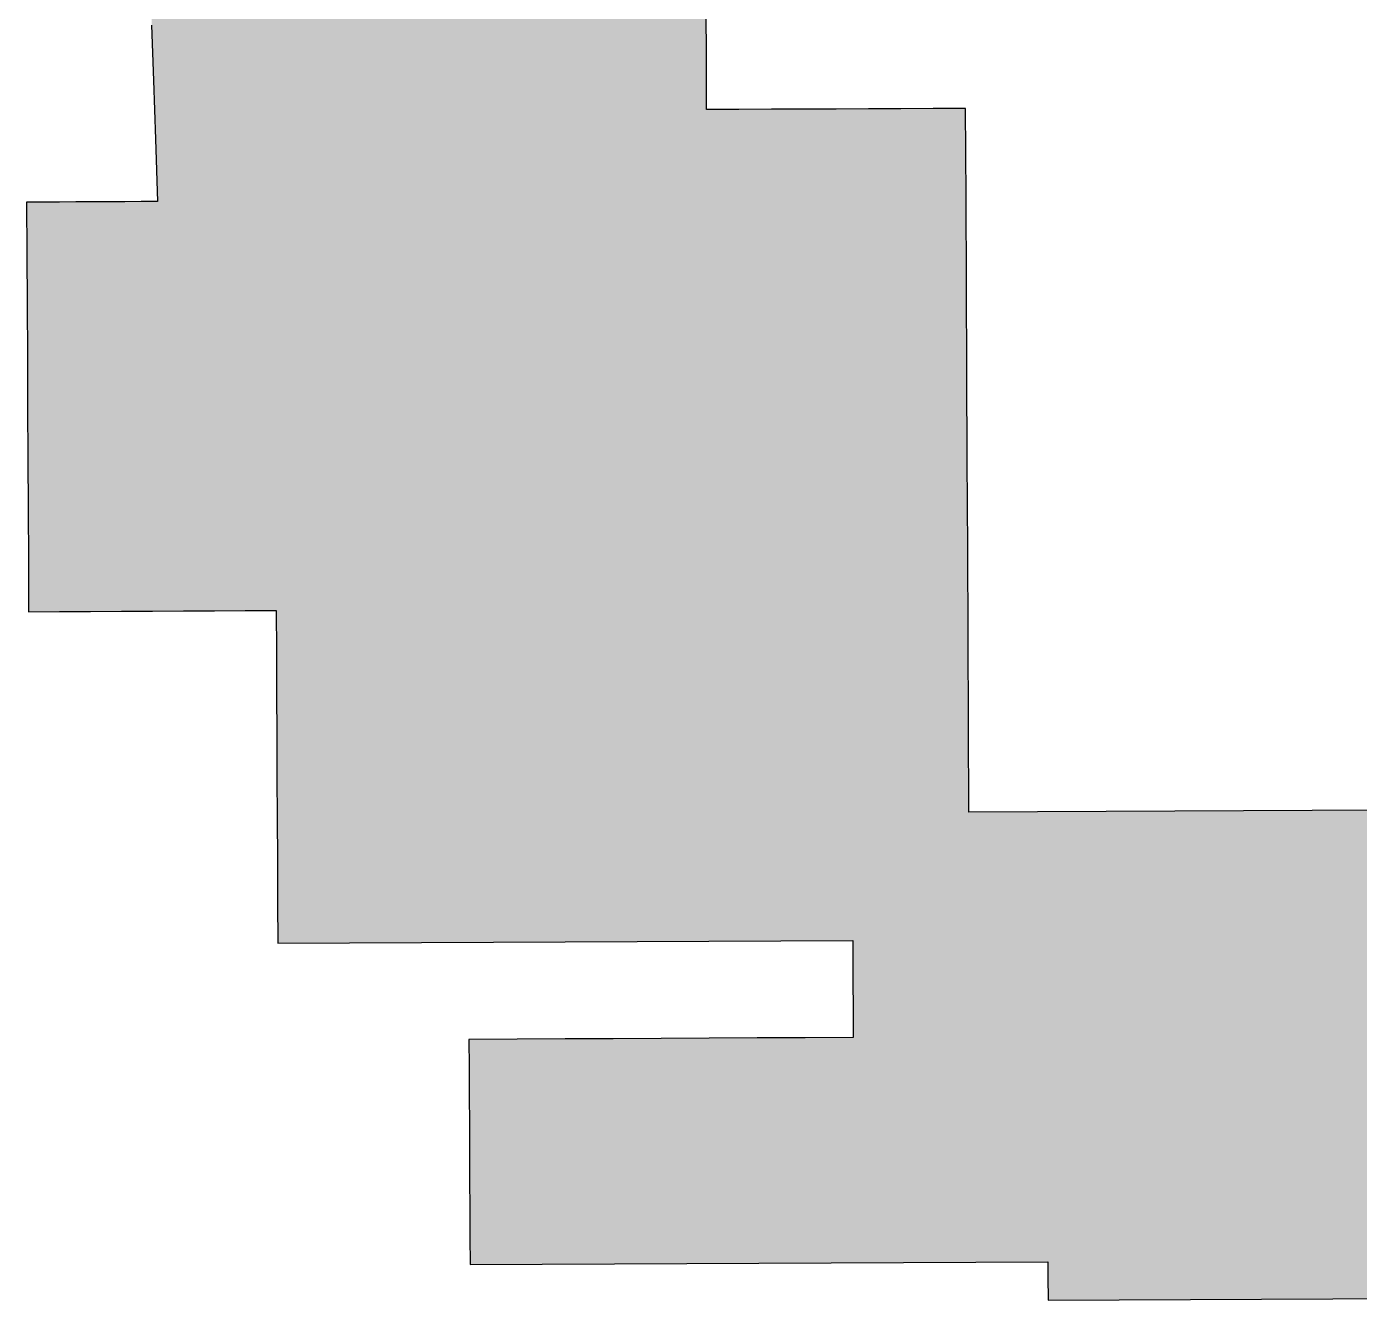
# Model space of a CAD drawing. Extents: x 4.5 to 35.8, y -15.7 to -10.4.
# Drawn here: x 19.366 to 21.767, y -15.675 to -13.381 of the extents above; entities that cross this region are included whole.
import ezdxf

# ---------------------------------------------------------------- set-up
doc = ezdxf.new("R2010")
doc.units = 0
doc.layers.add('LAYER_1', color=7, linetype='CONTINUOUS')

# ---------------------------------------------------------------- blocks, each defined once
blk = doc.blocks.new('*U6')
at = {"layer": 'LAYER_1', "color": 7}
for points in [[(20.5552, -15.0277), (20.509, -10.6997), (20.5552, -10.6784)], [(20.5709, -15.0276), (20.5552, -10.6784), (20.5709, -10.6712)], [(20.5552, -15.0277), (20.5552, -10.6784), (20.5709, -15.0276)], [(20.5905, -15.0275), (20.5709, -10.6712), (20.5905, -10.6643)], [(20.5709, -15.0276), (20.5709, -10.6712), (20.5905, -15.0275)], [(20.509, -15.0279), (20.4658, -10.7195), (20.509, -10.6997)], [(20.509, -15.0279), (20.509, -10.6997), (20.5552, -15.0277)], [(20.4658, -15.0281), (20.4251, -10.7382), (20.4658, -10.7195)], [(20.4658, -15.0281), (20.4658, -10.7195), (20.509, -15.0279)], [(20.3914, -15.0284), (20.3363, -10.7862), (20.3914, -10.7537)], [(20.4225, -15.0283), (20.3914, -10.7537), (20.4225, -10.7394)], [(20.3914, -15.0284), (20.3914, -10.7537), (20.4225, -15.0283)], [(20.4251, -15.0283), (20.4225, -10.7394), (20.4251, -10.7382)], [(20.4225, -15.0283), (20.4225, -10.7394), (20.4251, -15.0283)], [(20.4251, -15.0283), (20.4251, -10.7382), (20.4658, -15.0281)], [(20.3361, -15.0287), (20.295, -10.8105), (20.3361, -10.7863)], [(20.3363, -15.0287), (20.3361, -10.7863), (20.3363, -10.7862)], [(20.3361, -15.0287), (20.3361, -10.7863), (20.3363, -15.0287)], [(20.3363, -15.0287), (20.3363, -10.7862), (20.3914, -15.0284)], [(20.295, -15.0289), (20.2495, -10.8373), (20.295, -10.8105)], [(20.295, -15.0289), (20.295, -10.8105), (20.3361, -15.0287)], [(20.2303, -15.0292), (20.2069, -10.8676), (20.2303, -10.8487)], [(20.2495, -15.0291), (20.2303, -10.8487), (20.2495, -10.8373)], [(20.2303, -15.0292), (20.2303, -10.8487), (20.2495, -15.0291)], [(20.2495, -15.0291), (20.2495, -10.8373), (20.295, -15.0289)], [(20.2069, -15.0293), (20.1649, -10.9014), (20.2069, -10.8676)], [(20.2069, -15.0293), (20.2069, -10.8676), (20.2303, -15.0292)], [(20.1477, -15.0295), (20.0774, -10.9793), (20.1477, -10.9153)], [(20.163, -15.0295), (20.1477, -10.9153), (20.163, -10.9029)], [(20.1477, -15.0295), (20.1477, -10.9153), (20.163, -15.0295)], [(20.1633, -15.0295), (20.163, -10.9029), (20.1633, -10.9027)], [(20.163, -15.0295), (20.163, -10.9029), (20.1633, -15.0295)], [(20.1635, -15.0295), (20.1633, -10.9027), (20.1635, -10.9025)], [(20.1633, -15.0295), (20.1633, -10.9027), (20.1635, -15.0295)], [(20.1637, -15.0295), (20.1635, -10.9025), (20.1637, -10.9023)], [(20.1635, -15.0295), (20.1635, -10.9025), (20.1637, -15.0295)], [(20.164, -15.0295), (20.1637, -10.9023), (20.164, -10.9022)], [(20.1637, -15.0295), (20.1637, -10.9023), (20.164, -15.0295)], [(20.1642, -15.0295), (20.164, -10.9022), (20.1642, -10.902)], [(20.164, -15.0295), (20.164, -10.9022), (20.1642, -15.0295)], [(20.1644, -15.0295), (20.1642, -10.902), (20.1644, -10.9018)], [(20.1642, -15.0295), (20.1642, -10.902), (20.1644, -15.0295)], [(20.1647, -15.0295), (20.1644, -10.9018), (20.1647, -10.9016)], [(20.1644, -15.0295), (20.1644, -10.9018), (20.1647, -15.0295)], [(20.1649, -15.0295), (20.1647, -10.9016), (20.1649, -10.9014)], [(20.1647, -15.0295), (20.1647, -10.9016), (20.1649, -15.0295)], [(20.1649, -15.0295), (20.1649, -10.9014), (20.2069, -15.0293)], [(20.0712, -15.0299), (20.0008, -11.0578), (20.0712, -10.985)], [(20.0774, -15.0299), (20.0712, -10.985), (20.0774, -10.9793)], [(20.0712, -15.0299), (20.0712, -10.985), (20.0774, -15.0299)], [(20.0774, -15.0299), (20.0774, -10.9793), (20.1477, -15.0295)], [(20.0008, -15.0302), (19.9479, -11.1202), (20.0008, -11.0578)], [(20.0008, -15.0302), (20.0008, -11.0578), (20.0712, -15.0299)], [(19.9366, -15.0305), (19.8785, -11.2125), (19.9366, -11.1336)], [(19.9479, -15.0305), (19.9366, -11.1336), (19.9479, -11.1202)], [(19.9366, -15.0305), (19.9366, -11.1336), (19.9479, -15.0305)], [(19.9479, -15.0305), (19.9479, -11.1202), (20.0008, -15.0302)], [(19.8785, -15.0308), (19.8265, -11.2946), (19.8785, -11.2125)], [(19.8785, -15.0308), (19.8785, -11.2125), (19.9366, -15.0305)], [(19.8265, -15.031), (19.8185, -11.3095), (19.8265, -11.2946)], [(19.8265, -15.031), (19.8265, -11.2946), (19.8785, -15.0308)], [(19.8158, -14.4322), (19.7806, -11.3797), (19.8158, -11.3144)], [(19.8161, -14.507), (19.8158, -11.3144), (19.8161, -11.3138)], [(19.8158, -14.4322), (19.8158, -11.3144), (19.8161, -14.507)], [(19.8165, -14.5819), (19.8161, -11.3138), (19.8165, -11.3132)], [(19.8161, -14.507), (19.8161, -11.3138), (19.8165, -14.5819)], [(19.8168, -14.6567), (19.8165, -11.3132), (19.8168, -11.3125)], [(19.8165, -14.5819), (19.8165, -11.3132), (19.8168, -14.6567)], [(19.8171, -14.7316), (19.8168, -11.3125), (19.8171, -11.3119)], [(19.8168, -14.6567), (19.8168, -11.3125), (19.8171, -14.7316)], [(19.8175, -14.8065), (19.8171, -11.3119), (19.8175, -11.3113)], [(19.8171, -14.7316), (19.8171, -11.3119), (19.8175, -14.8065)], [(19.8178, -14.8813), (19.8175, -11.3113), (19.8178, -11.3107)], [(19.8175, -14.8065), (19.8175, -11.3113), (19.8178, -14.8813)], [(19.8181, -14.9562), (19.8178, -11.3107), (19.8181, -11.3101)], [(19.8178, -14.8813), (19.8178, -11.3107), (19.8181, -14.9562)], [(19.8185, -15.0311), (19.8181, -11.3101), (19.8185, -11.3095)], [(19.8181, -14.9562), (19.8181, -11.3101), (19.8185, -15.0311)], [(19.8185, -15.0311), (19.8185, -11.3095), (19.8265, -15.031)], [(19.7806, -14.4323), (19.76, -11.4254), (19.7806, -11.3797)], [(19.7806, -14.4323), (19.7806, -11.3797), (19.8158, -14.4322)], [(19.76, -14.4325), (19.7409, -11.4679), (19.76, -11.4254)], [(19.76, -14.4325), (19.76, -11.4254), (19.7806, -14.4323)], [(19.7409, -14.4325), (19.7043, -11.5557), (19.7409, -11.4679)], [(19.7409, -14.4325), (19.7409, -11.4679), (19.76, -14.4325)], [(19.7027, -14.4327), (19.6699, -11.6784), (19.7027, -11.5594)], [(19.7043, -14.4327), (19.7027, -11.5594), (19.7043, -11.5557)], [(19.7027, -14.4327), (19.7027, -11.5594), (19.7043, -14.4327)], [(19.7043, -14.4327), (19.7043, -11.5557), (19.7409, -14.4325)], [(19.6699, -14.4329), (19.6485, -11.7923), (19.6699, -11.6784)], [(19.6699, -14.4329), (19.6699, -11.6784), (19.7027, -14.4327)], [(19.6485, -14.433), (19.6423, -11.8251), (19.6485, -11.7923)], [(19.6485, -14.433), (19.6485, -11.7923), (19.6699, -14.4329)], [(19.6423, -14.433), (19.62, -11.9994), (19.6423, -11.8251)], [(19.6423, -14.433), (19.6423, -11.8251), (19.6485, -14.433)], [(19.62, -14.4331), (19.603, -12.2013), (19.62, -11.9994)], [(19.62, -14.4331), (19.62, -11.9994), (19.6423, -14.433)], [(19.6022, -13.6957), (19.5981, -12.2972), (19.6022, -12.2177)], [(19.603, -14.4332), (19.6022, -12.2177), (19.603, -12.2013)], [(19.6022, -14.4332), (19.6022, -12.2177), (19.603, -14.4332)], [(19.603, -14.4332), (19.603, -12.2013), (19.62, -14.4331)], [(19.5981, -13.5837), (19.5945, -12.3674), (19.5981, -12.2972)], [(19.5981, -13.5837), (19.5981, -12.2972), (19.6022, -13.6957)], [(19.5945, -13.4779), (19.5928, -12.4014), (19.5945, -12.3674)], [(19.5945, -13.4779), (19.5945, -12.3674), (19.5981, -13.5837)], [(19.5928, -13.4215), (19.5914, -12.4275), (19.5928, -12.4014)], [(19.5928, -13.4215), (19.5928, -12.4014), (19.5945, -13.4779)], [(19.5914, -13.3783), (19.5914, -12.4275), (19.5928, -13.4215)], [(20.5905, -15.0275), (20.5905, -13.3626), (20.5905, -15.0275)], [(20.5905, -15.0275), (20.5905, -13.3626), (20.5905, -13.3836)], [(20.5905, -15.0275), (20.5905, -13.3836), (20.5906, -15.0275)], [(20.5906, -15.0275), (20.5905, -13.3836), (20.5906, -13.4045)], [(20.5906, -15.0275), (20.5906, -13.4045), (20.5907, -15.0275)], [(20.5907, -15.0275), (20.5906, -13.4045), (20.5907, -13.4255)], [(20.5907, -15.0275), (20.5907, -13.4255), (20.5907, -15.0275)], [(20.5907, -15.0275), (20.5907, -13.4255), (20.5907, -13.4464)], [(20.5907, -15.0275), (20.5907, -13.4464), (20.5908, -15.0275)], [(20.5908, -15.0275), (20.5907, -13.4464), (20.5908, -13.4674)], [(20.5908, -15.0275), (20.5908, -13.4674), (20.5908, -15.0275)], [(20.5908, -15.0275), (20.5908, -13.4674), (20.5908, -13.4884)], [(20.5908, -15.0275), (20.5908, -13.4884), (20.5909, -15.0275)], [(20.5909, -15.0275), (20.5908, -13.4884), (20.5909, -13.5093)], [(20.5909, -15.0275), (20.5909, -13.5093), (20.591, -15.0275)], [(20.591, -15.0275), (20.5909, -13.5093), (20.591, -13.5303)], [(20.591, -15.0275), (20.591, -13.5303), (20.5953, -15.0275)], [(20.5953, -15.0275), (20.591, -13.5303), (20.5953, -13.5303)], [(20.5953, -15.0275), (20.5953, -13.5303), (20.5956, -15.0275)], [(20.5956, -15.0275), (20.5953, -13.5303), (20.5956, -13.5303)], [(20.6488, -15.0272), (20.5956, -13.5303), (20.6488, -13.5301)], [(20.5956, -15.0275), (20.5956, -13.5303), (20.6488, -15.0272)], [(20.6488, -15.0272), (20.6488, -13.5301), (20.6493, -15.0272)], [(20.6493, -15.0272), (20.6488, -13.5301), (20.6493, -13.5301)], [(20.682, -15.0271), (20.6493, -13.5301), (20.682, -13.5299)], [(20.6493, -15.0272), (20.6493, -13.5301), (20.682, -15.0271)], [(20.682, -15.0271), (20.682, -13.5299), (20.6853, -15.0271)], [(20.6853, -15.0271), (20.682, -13.5299), (20.6853, -13.5299)], [(20.7071, -15.027), (20.6853, -13.5299), (20.7071, -13.5298)], [(20.6853, -15.0271), (20.6853, -13.5299), (20.7071, -15.027)], [(20.7071, -15.027), (20.7071, -13.5298), (20.7076, -15.027)], [(20.7076, -15.027), (20.7071, -13.5298), (20.7076, -13.5298)], [(20.7247, -15.0269), (20.7076, -13.5298), (20.7247, -13.5297)], [(20.7076, -15.027), (20.7076, -13.5298), (20.7247, -15.0269)], [(20.7655, -15.0267), (20.7247, -13.5297), (20.7655, -13.5295)], [(20.7247, -15.0269), (20.7247, -13.5297), (20.7655, -15.0267)], [(20.7655, -15.0267), (20.7655, -13.5295), (20.766, -15.0267)], [(20.766, -15.0267), (20.7655, -13.5295), (20.766, -13.5295)], [(20.766, -15.0267), (20.766, -13.5295), (20.7686, -15.0267)], [(20.7686, -15.0267), (20.766, -13.5295), (20.7686, -13.5295)], [(20.7686, -15.0267), (20.7686, -13.5295), (20.7688, -15.0267)], [(20.7688, -15.0267), (20.7686, -13.5295), (20.7688, -13.5295)], [(20.8154, -15.0265), (20.7688, -13.5295), (20.8154, -13.5293)], [(20.7688, -15.0267), (20.7688, -13.5295), (20.8154, -15.0265)], [(20.8154, -15.0265), (20.8154, -13.5293), (20.8238, -15.0264)], [(20.8238, -15.0264), (20.8154, -13.5293), (20.8238, -13.5293)], [(20.8238, -15.0264), (20.8238, -13.5293), (20.8243, -15.0264)], [(20.8243, -15.0264), (20.8238, -13.5293), (20.8243, -13.5293)], [(20.8542, -15.0263), (20.8243, -13.5293), (20.8542, -13.5292)], [(20.8243, -15.0264), (20.8243, -13.5293), (20.8542, -15.0263)], [(20.8542, -15.0263), (20.8542, -13.5292), (20.8543, -15.0482)], [(20.8543, -15.0482), (20.8542, -13.5292), (20.8543, -13.5292)], [(20.8543, -15.0482), (20.8543, -13.5292), (20.8544, -15.07)], [(20.8544, -15.07), (20.8543, -13.5292), (20.8544, -13.5292)], [(20.8544, -15.07), (20.8544, -13.5292), (20.8545, -15.0919)], [(20.8545, -15.0919), (20.8544, -13.5292), (20.8545, -13.5292)], [(20.8545, -15.0919), (20.8545, -13.5292), (20.8546, -15.1138)], [(20.8546, -15.1138), (20.8545, -13.5292), (20.8546, -13.5292)], [(20.8546, -15.1138), (20.8546, -13.5292), (20.8547, -15.1357)], [(20.8547, -15.1357), (20.8546, -13.5292), (20.8547, -13.5292)], [(20.8547, -15.1357), (20.8547, -13.5292), (20.8548, -15.1576)], [(20.8548, -15.1576), (20.8547, -13.5292), (20.8548, -13.5292)], [(20.8548, -15.1576), (20.8548, -13.5292), (20.855, -15.1794)], [(20.855, -15.1794), (20.8548, -13.5292), (20.855, -13.5292)], [(20.855, -15.1794), (20.855, -13.5292), (20.8551, -15.2013)], [(20.8551, -15.2013), (20.855, -13.5292), (20.8551, -13.5292)], [(20.8821, -15.6068), (20.8551, -13.5292), (20.8821, -13.529)], [(20.8551, -15.607), (20.8551, -13.5292), (20.8821, -15.6068)], [(20.8821, -15.6068), (20.8821, -13.529), (20.8826, -15.6068)], [(20.8826, -15.6068), (20.8821, -13.529), (20.8826, -13.529)], [(20.9405, -15.6066), (20.8826, -13.529), (20.9405, -13.5288)], [(20.8826, -15.6068), (20.8826, -13.529), (20.9405, -15.6066)], [(20.9405, -15.6066), (20.9405, -13.5288), (20.9409, -15.6066)], [(20.9409, -15.6066), (20.9405, -13.5288), (20.9409, -13.5288)], [(20.9409, -15.6066), (20.9409, -13.5288), (20.9456, -15.6066)], [(20.9456, -15.6066), (20.9409, -13.5288), (20.9456, -13.5288)], [(20.985, -15.6064), (20.9456, -13.5288), (20.985, -13.5286)], [(20.9456, -15.6066), (20.9456, -13.5288), (20.985, -15.6064)], [(20.9988, -15.6063), (20.985, -13.5286), (20.9988, -13.5285)], [(20.985, -15.6064), (20.985, -13.5286), (20.9988, -15.6063)], [(20.9988, -15.6063), (20.9988, -13.5285), (20.9993, -15.6063)], [(20.9993, -15.6063), (20.9988, -13.5285), (20.9993, -13.5285)], [(21.0571, -15.6061), (20.9993, -13.5285), (21.0571, -13.5283)], [(20.9993, -15.6063), (20.9993, -13.5285), (21.0571, -15.6061)], [(21.0571, -15.6061), (21.0571, -13.5283), (21.0576, -15.6061)], [(21.0576, -15.6061), (21.0571, -13.5283), (21.0576, -13.5283)], [(21.0576, -15.6061), (21.0576, -13.5283), (21.0583, -15.6061)], [(21.0583, -15.6061), (21.0576, -13.5283), (21.0583, -13.682)], [(21.0583, -15.6061), (21.0583, -13.682), (21.0583, -15.6061)], [(21.0583, -15.6061), (21.0583, -13.682), (21.0583, -13.6867)], [(19.3667, -13.7892), (19.3662, -13.697), (19.3667, -13.697)], [(19.3667, -13.7892), (19.3667, -13.697), (19.3671, -13.8813)], [(19.3671, -13.8813), (19.3667, -13.697), (19.3671, -13.697)], [(19.3671, -13.8813), (19.3671, -13.697), (19.3675, -13.9735)], [(19.3675, -13.9735), (19.3671, -13.697), (19.3675, -13.697)], [(19.3675, -13.9735), (19.3675, -13.697), (19.368, -14.0657)], [(19.368, -14.0657), (19.3675, -13.697), (19.368, -13.697)], [(19.368, -14.0657), (19.368, -13.697), (19.3684, -14.1579)], [(19.3684, -14.1579), (19.368, -13.697), (19.3684, -13.697)], [(19.3684, -14.1579), (19.3684, -13.697), (19.3688, -14.25)], [(19.3688, -14.25), (19.3684, -13.697), (19.3688, -13.697)], [(19.3688, -14.25), (19.3688, -13.697), (19.3693, -14.3422)], [(19.3693, -14.3422), (19.3688, -13.697), (19.3693, -13.697)], [(19.3693, -14.3422), (19.3693, -13.697), (19.3697, -14.4344)], [(19.3697, -14.4344), (19.3693, -13.697), (19.3697, -13.697)], [(19.3957, -14.4342), (19.3697, -13.697), (19.3957, -13.6968)], [(19.3697, -14.4344), (19.3697, -13.697), (19.3957, -14.4342)], [(19.4252, -14.4341), (19.3957, -13.6968), (19.4252, -13.6967)], [(19.3957, -14.4342), (19.3957, -13.6968), (19.4252, -14.4341)], [(19.4252, -14.4341), (19.4252, -13.6967), (19.4255, -14.4341)], [(19.4255, -14.4341), (19.4252, -13.6967), (19.4255, -13.6967)], [(19.4547, -14.434), (19.4255, -13.6967), (19.4547, -13.6965)], [(19.4255, -14.4341), (19.4255, -13.6967), (19.4547, -14.434)], [(19.4812, -14.4338), (19.4547, -13.6965), (19.4812, -13.6964)], [(19.4547, -14.434), (19.4547, -13.6965), (19.4812, -14.4338)], [(19.4812, -14.4338), (19.4812, -13.6964), (19.4842, -14.4338)], [(19.4842, -14.4338), (19.4812, -13.6964), (19.4842, -13.6964)], [(19.5137, -14.4337), (19.4842, -13.6964), (19.5137, -13.6962)], [(19.4842, -14.4338), (19.4842, -13.6964), (19.5137, -14.4337)], [(19.537, -14.4336), (19.5137, -13.6962), (19.537, -13.6961)], [(19.5137, -14.4337), (19.5137, -13.6962), (19.537, -14.4336)], [(19.537, -14.4336), (19.537, -13.6961), (19.5432, -14.4335)], [(19.5432, -14.4335), (19.537, -13.6961), (19.5432, -13.6961)], [(19.5727, -14.4334), (19.5432, -13.6961), (19.5727, -13.6959)], [(19.5432, -14.4335), (19.5432, -13.6961), (19.5727, -14.4334)], [(19.5835, -14.4333), (19.5727, -13.6959), (19.5835, -13.6958)], [(19.5727, -14.4334), (19.5727, -13.6959), (19.5835, -14.4333)], [(19.5835, -14.4333), (19.5835, -13.6958), (19.5841, -14.4333)], [(19.5841, -14.4333), (19.5835, -13.6958), (19.5841, -13.6958)], [(19.5841, -14.4333), (19.5841, -13.6958), (19.5847, -14.4333)], [(19.5847, -14.4333), (19.5841, -13.6958), (19.5847, -13.6958)], [(19.5847, -14.4333), (19.5847, -13.6958), (19.5852, -14.4333)], [(19.5852, -14.4333), (19.5847, -13.6958), (19.5852, -13.6958)], [(19.5852, -14.4333), (19.5852, -13.6958), (19.5867, -14.4333)], [(19.5867, -14.4333), (19.5852, -13.6958), (19.5867, -13.6958)], [(19.5867, -14.4333), (19.5867, -13.6958), (19.5888, -14.4333)], [(19.5888, -14.4333), (19.5867, -13.6958), (19.5888, -13.6958)], [(19.5888, -14.4333), (19.5888, -13.6958), (19.5912, -14.4333)], [(19.5912, -14.4333), (19.5888, -13.6958), (19.5912, -13.6958)], [(19.5912, -14.4333), (19.5912, -13.6958), (19.5914, -14.4333)], [(19.5914, -14.4333), (19.5912, -13.6958), (19.5914, -13.6958)], [(19.5914, -14.4333), (19.5914, -13.6958), (19.5928, -14.4333)], [(19.5928, -14.4333), (19.5914, -13.6958), (19.5928, -13.6958)], [(19.5928, -14.4333), (19.5928, -13.6958), (19.5945, -14.4333)], [(19.5945, -14.4333), (19.5928, -13.6958), (19.5945, -13.6958)], [(19.5945, -14.4333), (19.5945, -13.6958), (19.5981, -14.4332)], [(19.5981, -14.4332), (19.5945, -13.6958), (19.5981, -13.6958)], [(19.6022, -14.4332), (19.5981, -13.6958), (19.6022, -13.6957)], [(19.5981, -14.4332), (19.5981, -13.6958), (19.6022, -14.4332)], [(21.0583, -15.6061), (21.0583, -13.6867), (21.0591, -15.6061)], [(21.0591, -15.6061), (21.0583, -13.6867), (21.0591, -13.8451)], [(21.0591, -15.6061), (21.0591, -13.8451), (21.0595, -15.6061)], [(21.0595, -15.6061), (21.0591, -13.8451), (21.0595, -13.9476)], [(21.0595, -15.6061), (21.0595, -13.9476), (21.0598, -15.6061)], [(21.0598, -15.6061), (21.0595, -13.9476), (21.0598, -14.0035)], [(21.0598, -15.6061), (21.0598, -14.0035), (21.0605, -15.606)], [(21.0605, -15.606), (21.0598, -14.0035), (21.0605, -14.1618)], [(21.0605, -15.606), (21.0605, -14.1618), (21.0608, -15.606)], [(21.0608, -15.606), (21.0605, -14.1618), (21.0608, -14.2084)], [(21.0608, -15.606), (21.0608, -14.2084), (21.0613, -15.606)], [(21.0613, -15.606), (21.0608, -14.2084), (21.0613, -14.3202)], [(21.0613, -15.606), (21.0613, -14.3202), (21.062, -15.606)], [(21.062, -15.606), (21.0613, -14.3202), (21.062, -14.474)], [(21.062, -15.606), (21.062, -14.474), (21.062, -15.606)], [(21.062, -15.606), (21.062, -14.474), (21.062, -14.4786)], [(21.062, -15.606), (21.062, -14.4786), (21.0627, -15.606)], [(21.0627, -15.606), (21.062, -14.4786), (21.0627, -14.637)], [(21.0627, -15.606), (21.0627, -14.637), (21.0632, -15.606)], [(21.0632, -15.606), (21.0627, -14.637), (21.0632, -14.7395)], [(21.0632, -15.606), (21.0632, -14.7395), (21.0635, -15.606)], [(21.0635, -15.606), (21.0632, -14.7395), (21.0635, -14.7954)], [(21.0635, -15.606), (21.0635, -14.7954), (21.0639, -15.606)], [(21.0639, -15.606), (21.0635, -14.7954), (21.0639, -14.7954)], [(21.0639, -15.606), (21.0639, -14.7954), (21.0643, -15.606)], [(21.0643, -15.606), (21.0639, -14.7954), (21.0643, -14.7954)], [(21.0643, -15.606), (21.0643, -14.7954), (21.0644, -15.606)], [(21.0644, -15.606), (21.0643, -14.7954), (21.0644, -14.7954)], [(21.0644, -15.606), (21.0644, -14.7954), (21.0647, -15.606)], [(21.0647, -15.606), (21.0644, -14.7954), (21.0647, -14.7954)], [(21.0647, -15.606), (21.0647, -14.7954), (21.0647, -15.606)], [(21.0647, -15.606), (21.0647, -14.7954), (21.0647, -14.7954)], [(21.0647, -15.606), (21.0647, -14.7954), (21.0652, -15.606)], [(21.0652, -15.606), (21.0647, -14.7954), (21.0652, -14.7954)], [(21.0652, -15.606), (21.0652, -14.7954), (21.0656, -15.606)], [(21.0656, -15.606), (21.0652, -14.7954), (21.0656, -14.7954)], [(21.0656, -15.606), (21.0656, -14.7954), (21.0656, -15.606)], [(21.0656, -15.606), (21.0656, -14.7954), (21.0656, -14.7954)], [(21.0656, -15.606), (21.0656, -14.7954), (21.066, -15.606)], [(21.066, -15.606), (21.0656, -14.7954), (21.066, -14.7954)], [(21.066, -15.606), (21.066, -14.7954), (21.0664, -15.606)], [(21.0664, -15.606), (21.066, -14.7954), (21.0664, -14.7954)], [(21.0664, -15.606), (21.0664, -14.7954), (21.0669, -15.606)], [(21.0669, -15.606), (21.0664, -14.7954), (21.0669, -14.7954)], [(21.0669, -15.606), (21.0669, -14.7954), (21.0694, -15.606)], [(21.0694, -15.606), (21.0669, -14.7954), (21.0694, -14.7954)], [(21.0757, -15.606), (21.0694, -14.7954), (21.0757, -14.7953)], [(21.0694, -15.606), (21.0694, -14.7954), (21.0757, -15.606)], [(21.0757, -15.606), (21.0757, -14.7953), (21.0777, -15.606)], [(21.0777, -15.606), (21.0757, -14.7953), (21.0777, -14.7953)], [(21.0777, -15.606), (21.0777, -14.7953), (21.0896, -15.6059)], [(21.0896, -15.6059), (21.0777, -14.7953), (21.0896, -14.7953)], [(21.1049, -15.6059), (21.0896, -14.7953), (21.1049, -14.7952)], [(21.0896, -15.6059), (21.0896, -14.7953), (21.1049, -15.6059)], [(21.1238, -15.6058), (21.1049, -14.7952), (21.1238, -14.7951)], [(21.1049, -15.6059), (21.1049, -14.7952), (21.1238, -15.6058)], [(21.1463, -15.6057), (21.1238, -14.7951), (21.1463, -14.795)], [(21.1238, -15.6058), (21.1238, -14.7951), (21.1463, -15.6057)], [(21.1723, -15.6055), (21.1463, -14.795), (21.1723, -14.7949)], [(21.1463, -15.6057), (21.1463, -14.795), (21.1723, -15.6055)], [(21.2058, -15.6054), (21.1723, -14.7949), (21.2058, -14.7947)], [(21.1723, -15.6055), (21.1723, -14.7949), (21.2058, -15.6054)], [(21.2058, -15.6054), (21.2058, -14.7947), (21.2058, -15.6141)], [(21.2058, -15.6141), (21.2058, -14.7947), (21.2058, -14.7947)], [(21.2058, -15.6141), (21.2058, -14.7947), (21.2058, -15.6227)], [(21.2058, -15.6227), (21.2058, -14.7947), (21.2058, -14.7947)], [(21.2058, -15.6227), (21.2058, -14.7947), (21.2059, -15.6313)], [(21.2059, -15.6313), (21.2058, -14.7947), (21.2059, -14.7947)], [(21.2059, -15.6313), (21.2059, -14.7947), (21.2059, -15.64)], [(21.2059, -15.64), (21.2059, -14.7947), (21.2059, -14.7947)], [(21.2059, -15.64), (21.2059, -14.7947), (21.2059, -15.6486)], [(21.2059, -15.6486), (21.2059, -14.7947), (21.2059, -14.7947)], [(21.2059, -15.6486), (21.2059, -14.7947), (21.206, -15.6572)], [(21.206, -15.6572), (21.2059, -14.7947), (21.206, -14.7947)], [(21.206, -15.6572), (21.206, -14.7947), (21.206, -15.6659)], [(21.206, -15.6659), (21.206, -14.7947), (21.206, -14.7947)], [(21.206, -15.6659), (21.206, -14.7947), (21.206, -15.6745)], [(21.206, -15.6745), (21.206, -14.7947), (21.206, -14.7947)], [(21.206, -15.6745), (21.206, -14.7947), (21.2142, -15.6745)], [(21.2142, -15.6745), (21.206, -14.7947), (21.2142, -14.7947)], [(21.2142, -15.6745), (21.2142, -14.7947), (21.2195, -15.6745)], [(21.2195, -15.6745), (21.2142, -14.7947), (21.2195, -14.7947)], [(21.2716, -15.6742), (21.2195, -14.7947), (21.2716, -14.7944)], [(21.2195, -15.6745), (21.2195, -14.7947), (21.2716, -15.6742)], [(21.3109, -15.674), (21.2716, -14.7944), (21.3109, -14.7943)], [(21.2716, -15.6742), (21.2716, -14.7944), (21.3109, -15.674)], [(21.3342, -15.6739), (21.3109, -14.7943), (21.3342, -14.7941)], [(21.3109, -15.674), (21.3109, -14.7943), (21.3342, -15.6739)], [(21.3342, -15.6739), (21.3342, -14.7941), (21.3444, -15.6739)], [(21.3444, -15.6739), (21.3342, -14.7941), (21.3444, -14.7941)], [(21.4326, -15.6735), (21.3444, -14.7941), (21.4326, -14.7937)], [(21.3444, -15.6739), (21.3444, -14.7941), (21.4326, -15.6735)], [(21.4624, -15.6733), (21.4326, -14.7937), (21.4624, -14.7935)], [(21.4326, -15.6735), (21.4326, -14.7937), (21.4624, -15.6733)], [(21.4624, -15.6733), (21.4624, -14.7935), (21.4724, -15.6733)], [(21.4724, -15.6733), (21.4624, -14.7935), (21.4724, -14.7935)], [(21.5363, -15.673), (21.4724, -14.7935), (21.5363, -14.7932)], [(21.4724, -15.6733), (21.4724, -14.7935), (21.5363, -15.673)], [(21.5583, -15.6729), (21.5363, -14.7932), (21.5583, -14.7931)], [(21.5363, -15.673), (21.5363, -14.7932), (21.5583, -15.6729)], [(21.5906, -15.6727), (21.5583, -14.7931), (21.5906, -14.7929)], [(21.5583, -15.6729), (21.5583, -14.7931), (21.5906, -15.6727)], [(21.6553, -15.6724), (21.5906, -14.7929), (21.6553, -14.7926)], [(21.5906, -15.6727), (21.5906, -14.7929), (21.6553, -15.6724)], [(21.7188, -15.6721), (21.6553, -14.7926), (21.7188, -14.7923)], [(21.6553, -15.6724), (21.6553, -14.7926), (21.7188, -15.6721)], [(21.7436, -15.672), (21.7188, -14.7923), (21.7436, -14.7922)], [(21.7188, -15.6721), (21.7188, -14.7923), (21.7436, -15.672)], [(21.7899, -15.6718), (21.7436, -14.7922), (21.7899, -14.792)], [(21.7436, -15.672), (21.7436, -14.7922), (21.7899, -15.6718)], [(20.1633, -15.2553), (20.163, -15.2046), (20.1633, -15.2046)], [(20.1633, -15.2553), (20.1633, -15.2046), (20.1635, -15.306)], [(20.1635, -15.306), (20.1633, -15.2046), (20.1635, -15.2046)], [(20.1635, -15.306), (20.1635, -15.2046), (20.1637, -15.3566)], [(20.1637, -15.3566), (20.1635, -15.2046), (20.1637, -15.2046)], [(20.1637, -15.3566), (20.1637, -15.2046), (20.164, -15.4073)], [(20.164, -15.4073), (20.1637, -15.2046), (20.164, -15.2046)], [(20.164, -15.4073), (20.164, -15.2046), (20.1642, -15.458)], [(20.1642, -15.458), (20.164, -15.2046), (20.1642, -15.2046)], [(20.1642, -15.458), (20.1642, -15.2046), (20.1644, -15.5087)], [(20.1644, -15.5087), (20.1642, -15.2046), (20.1644, -15.2046)], [(20.1644, -15.5087), (20.1644, -15.2046), (20.1647, -15.5594)], [(20.1647, -15.5594), (20.1644, -15.2046), (20.1647, -15.2046)], [(20.1647, -15.5594), (20.1647, -15.2046), (20.1649, -15.61)], [(20.1649, -15.61), (20.1647, -15.2046), (20.1649, -15.2046)], [(20.2069, -15.6098), (20.1649, -15.2046), (20.2069, -15.2044)], [(20.1649, -15.61), (20.1649, -15.2046), (20.2069, -15.6098)], [(20.2303, -15.6097), (20.2069, -15.2044), (20.2303, -15.2043)], [(20.2069, -15.6098), (20.2069, -15.2044), (20.2303, -15.6097)], [(20.2495, -15.6097), (20.2303, -15.2043), (20.2495, -15.2042)], [(20.2303, -15.6097), (20.2303, -15.2043), (20.2495, -15.6097)], [(20.295, -15.6095), (20.2495, -15.2042), (20.295, -15.204)], [(20.2495, -15.6097), (20.2495, -15.2042), (20.295, -15.6095)], [(20.3361, -15.6093), (20.295, -15.204), (20.3361, -15.2038)], [(20.295, -15.6095), (20.295, -15.204), (20.3361, -15.6093)], [(20.3361, -15.6093), (20.3361, -15.2038), (20.3363, -15.6093)], [(20.3363, -15.6093), (20.3361, -15.2038), (20.3363, -15.2038)], [(20.3914, -15.609), (20.3363, -15.2038), (20.3914, -15.2035)], [(20.3363, -15.6093), (20.3363, -15.2038), (20.3914, -15.609)], [(20.4225, -15.6089), (20.3914, -15.2035), (20.4225, -15.2034)], [(20.3914, -15.609), (20.3914, -15.2035), (20.4225, -15.6089)], [(20.4251, -15.6089), (20.4225, -15.2034), (20.4251, -15.2033)], [(20.4225, -15.6089), (20.4225, -15.2034), (20.4251, -15.6089)], [(20.4658, -15.6087), (20.4251, -15.2033), (20.4658, -15.2032)], [(20.4251, -15.6089), (20.4251, -15.2033), (20.4658, -15.6087)], [(20.509, -15.6085), (20.4658, -15.2032), (20.509, -15.2029)], [(20.4658, -15.6087), (20.4658, -15.2032), (20.509, -15.6085)], [(20.5552, -15.6083), (20.509, -15.2029), (20.5552, -15.2027)], [(20.509, -15.6085), (20.509, -15.2029), (20.5552, -15.6083)], [(20.5552, -15.6083), (20.5552, -15.2027), (20.5709, -15.6082)], [(20.5709, -15.6082), (20.5552, -15.2027), (20.5709, -15.2027)], [(20.5905, -15.6081), (20.5709, -15.2027), (20.5905, -15.2026)], [(20.5709, -15.6082), (20.5709, -15.2027), (20.5905, -15.6081)], [(20.5905, -15.6081), (20.5905, -15.2026), (20.5905, -15.6081)], [(20.5905, -15.6081), (20.5905, -15.2026), (20.5905, -15.2026)], [(20.5905, -15.6081), (20.5905, -15.2026), (20.5906, -15.6081)], [(20.5906, -15.6081), (20.5905, -15.2026), (20.5906, -15.2026)], [(20.5906, -15.6081), (20.5906, -15.2026), (20.5907, -15.6081)], [(20.5907, -15.6081), (20.5906, -15.2026), (20.5907, -15.2026)], [(20.5907, -15.6081), (20.5907, -15.2026), (20.5907, -15.6081)], [(20.5907, -15.6081), (20.5907, -15.2026), (20.5907, -15.2026)], [(20.5907, -15.6081), (20.5907, -15.2026), (20.5908, -15.6081)], [(20.5908, -15.6081), (20.5907, -15.2026), (20.5908, -15.2026)], [(20.5908, -15.6081), (20.5908, -15.2026), (20.5908, -15.6081)], [(20.5908, -15.6081), (20.5908, -15.2026), (20.5908, -15.2026)], [(20.5908, -15.6081), (20.5908, -15.2026), (20.5909, -15.6081)], [(20.5909, -15.6081), (20.5908, -15.2026), (20.5909, -15.2026)], [(20.5909, -15.6081), (20.5909, -15.2026), (20.591, -15.6081)], [(20.591, -15.6081), (20.5909, -15.2026), (20.591, -15.2026)], [(20.5953, -15.6081), (20.591, -15.2026), (20.5953, -15.2025)], [(20.591, -15.6081), (20.591, -15.2026), (20.5953, -15.6081)], [(20.5953, -15.6081), (20.5953, -15.2025), (20.5956, -15.6081)], [(20.5956, -15.6081), (20.5953, -15.2025), (20.5956, -15.2025)], [(20.6488, -15.6079), (20.5956, -15.2025), (20.6488, -15.2023)], [(20.5956, -15.6081), (20.5956, -15.2025), (20.6488, -15.6079)], [(20.6488, -15.6079), (20.6488, -15.2023), (20.6493, -15.6079)], [(20.6493, -15.6079), (20.6488, -15.2023), (20.6493, -15.2023)], [(20.682, -15.6077), (20.6493, -15.2023), (20.682, -15.2021)], [(20.6493, -15.6079), (20.6493, -15.2023), (20.682, -15.6077)], [(20.682, -15.6077), (20.682, -15.2021), (20.6853, -15.6077)], [(20.6853, -15.6077), (20.682, -15.2021), (20.6853, -15.2021)], [(20.7071, -15.6076), (20.6853, -15.2021), (20.7071, -15.202)], [(20.6853, -15.6077), (20.6853, -15.2021), (20.7071, -15.6076)], [(20.7071, -15.6076), (20.7071, -15.202), (20.7076, -15.6076)], [(20.7076, -15.6076), (20.7071, -15.202), (20.7076, -15.202)], [(20.7247, -15.6075), (20.7076, -15.202), (20.7247, -15.2019)], [(20.7076, -15.6076), (20.7076, -15.202), (20.7247, -15.6075)], [(20.7655, -15.6074), (20.7247, -15.2019), (20.7655, -15.2017)], [(20.7247, -15.6075), (20.7247, -15.2019), (20.7655, -15.6074)], [(20.7655, -15.6074), (20.7655, -15.2017), (20.766, -15.6074)], [(20.766, -15.6074), (20.7655, -15.2017), (20.766, -15.2017)], [(20.766, -15.6074), (20.766, -15.2017), (20.7686, -15.6074)], [(20.7686, -15.6074), (20.766, -15.2017), (20.7686, -15.2017)], [(20.7686, -15.6074), (20.7686, -15.2017), (20.7688, -15.6074)], [(20.7688, -15.6074), (20.7686, -15.2017), (20.7688, -15.2017)], [(20.8154, -15.6071), (20.7688, -15.2017), (20.8154, -15.2015)], [(20.7688, -15.6074), (20.7688, -15.2017), (20.8154, -15.6071)], [(20.8154, -15.6071), (20.8154, -15.2015), (20.8238, -15.6071)], [(20.8238, -15.6071), (20.8154, -15.2015), (20.8238, -15.2015)], [(20.8238, -15.6071), (20.8238, -15.2015), (20.8243, -15.6071)], [(20.8243, -15.6071), (20.8238, -15.2015), (20.8243, -15.2015)], [(20.8542, -15.607), (20.8243, -15.2015), (20.8542, -15.2013)], [(20.8243, -15.6071), (20.8243, -15.2015), (20.8542, -15.607)], [(20.8542, -15.607), (20.8542, -15.2013), (20.8543, -15.607)], [(20.8543, -15.607), (20.8542, -15.2013), (20.8543, -15.2013)], [(20.8543, -15.607), (20.8543, -15.2013), (20.8544, -15.607)], [(20.8544, -15.607), (20.8543, -15.2013), (20.8544, -15.2013)], [(20.8544, -15.607), (20.8544, -15.2013), (20.8545, -15.607)], [(20.8545, -15.607), (20.8544, -15.2013), (20.8545, -15.2013)], [(20.8545, -15.607), (20.8545, -15.2013), (20.8546, -15.607)], [(20.8546, -15.607), (20.8545, -15.2013), (20.8546, -15.2013)], [(20.8546, -15.607), (20.8546, -15.2013), (20.8547, -15.607)], [(20.8547, -15.607), (20.8546, -15.2013), (20.8547, -15.2013)], [(20.8547, -15.607), (20.8547, -15.2013), (20.8548, -15.607)], [(20.8548, -15.607), (20.8547, -15.2013), (20.8548, -15.2013)], [(20.8548, -15.607), (20.8548, -15.2013), (20.855, -15.607)], [(20.855, -15.607), (20.8548, -15.2013), (20.855, -15.2013)], [(20.855, -15.607), (20.855, -15.2013), (20.8551, -15.607)], [(20.8551, -15.607), (20.855, -15.2013), (20.8551, -15.2013)]]:
    blk.add_solid(points, dxfattribs=at)
blk = doc.blocks.new('BLOCK_2')
at = {"layer": 'LAYER_1'}
for points in [[(19.5914, -13.3783), (19.5945, -13.4779), (19.5981, -13.5837), (19.6022, -13.6957), (19.5727, -13.6959), (19.5432, -13.6961), (19.5137, -13.6962), (19.4842, -13.6964), (19.4547, -13.6965), (19.4252, -13.6967), (19.3957, -13.6968), (19.3662, -13.697), (19.3667, -13.7892), (19.3671, -13.8813), (19.3675, -13.9735), (19.368, -14.0657), (19.3684, -14.1579), (19.3688, -14.25), (19.3693, -14.3422), (19.3697, -14.4344), (19.4255, -14.4341), (19.4812, -14.4338), (19.537, -14.4336), (19.5928, -14.4333), (19.6485, -14.433), (19.7043, -14.4327), (19.76, -14.4325), (19.8158, -14.4322), (19.8161, -14.507), (19.8165, -14.5819), (19.8168, -14.6567), (19.8171, -14.7316), (19.8175, -14.8065), (19.8178, -14.8813), (19.8181, -14.9562), (19.8185, -15.0311), (19.9479, -15.0305), (20.0774, -15.0299), (20.2069, -15.0293), (20.3363, -15.0287), (20.4658, -15.0281), (20.5953, -15.0275), (20.7247, -15.0269), (20.8542, -15.0263), (20.8543, -15.0482), (20.8544, -15.07), (20.8545, -15.0919), (20.8546, -15.1138), (20.8547, -15.1357), (20.8548, -15.1576), (20.855, -15.1794), (20.8551, -15.2013), (20.7686, -15.2017), (20.682, -15.2021), (20.5956, -15.2025), (20.509, -15.2029), (20.4225, -15.2034), (20.3361, -15.2038), (20.2495, -15.2042), (20.163, -15.2046), (20.1633, -15.2553), (20.1635, -15.306), (20.1637, -15.3566), (20.164, -15.4073), (20.1642, -15.458), (20.1644, -15.5087), (20.1647, -15.5594), (20.1649, -15.61), (20.295, -15.6095), (20.4251, -15.6089), (20.5552, -15.6083), (20.6853, -15.6077), (20.8154, -15.6071), (20.9456, -15.6066), (21.0757, -15.606), (21.2058, -15.6054), (21.2058, -15.6141), (21.2058, -15.6227), (21.2059, -15.6313), (21.2059, -15.64), (21.2059, -15.6486), (21.206, -15.6572), (21.206, -15.6659), (21.206, -15.6745), (21.3342, -15.6739), (21.4624, -15.6733), (21.5906, -15.6727), (21.7188, -15.6721), (21.8471, -15.6715)], [(21.8057, -14.7919), (21.5583, -14.7931), (21.3109, -14.7943), (21.0635, -14.7954), (21.0627, -14.637), (21.062, -14.4786), (21.0613, -14.3202), (21.0605, -14.1618), (21.0598, -14.0035), (21.0591, -13.8451), (21.0583, -13.6867), (21.0576, -13.5283), (20.9993, -13.5285), (20.9409, -13.5288), (20.8826, -13.529), (20.8243, -13.5293), (20.766, -13.5295), (20.7076, -13.5298), (20.6493, -13.5301), (20.591, -13.5303), (20.5909, -13.5093), (20.5908, -13.4884), (20.5908, -13.4674), (20.5907, -13.4464), (20.5907, -13.4255), (20.5906, -13.4045), (20.5905, -13.3836), (20.5905, -13.3626)]]:
    blk.add_lwpolyline(points, dxfattribs=at)
at = {"layer": 'LAYER_1', "color": 7}
blk.add_blockref('*U6', (0, 0), dxfattribs=at)

msp = doc.modelspace()

# ---------------------------------------------------------------- block references
at = {"layer": 'LAYER_1'}
msp.add_blockref('BLOCK_2', (0, 0), dxfattribs=at)

doc.saveas('drawing.dxf')
